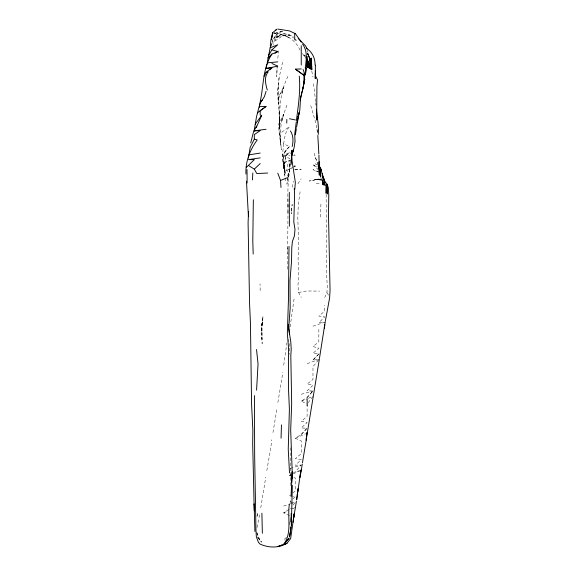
<?xml version="1.0" encoding="UTF-8"?>
<svg xmlns="http://www.w3.org/2000/svg" width="576" height="576" viewBox="0 0 576 576"><rect width="100%" height="100%" fill="white"/><g stroke="black" fill="none" stroke-linecap="round" stroke-linejoin="round"><path stroke-width="0.43" stroke-dasharray="2.88 2.16" d="M261.958 337.046L262.152 343.706L261.425 332.014L262.62 319.154L262.109 323.41L261.965 339.106L261.965 330.264M290.081 163.534C288.022 177.833 287.546 192.391 288.022 206.834L288 205.099L287.971 213.631L288 196.668M290.88 503.251L290.88 498.168M283.644 143.784L282.557 154.541L283.622 168.725C283.14 160.963 282.348 151.834 289.512 146.664L283.644 143.784C284.645 137.801 285.271 131.335 289.512 126.619L280.57 133.07C280.332 122.645 284.112 112.874 287.626 103.27M287.518 269.179L287.993 211.874M287.95 76.363C277.495 96.862 279.259 121.075 280.555 143.402L279.799 132.624L281.362 149.71L278.906 130.802L278.633 124.186L283.644 114.322M279.605 112.19L279.504 123.689L278.417 97.214L283.478 87.523L283.644 85.968M320.443 217.058L320.933 203.796M293.436 155.261L295.2 155.268L289.512 152.683L283.644 156.665L283.622 168.703M290.167 447.768L290.678 471.182M277.171 65.707L276.718 76.651L277.164 65.765M324.713 297.554L326.945 292.752L327.24 285.804L326.506 272.678L326.153 193.291M277.776 58.183L278.827 50.774M261.878 325.505L263.074 316.073L261.878 325.505L262.109 323.41M277.87 402.48L281.65 379.865M279.065 78.005L277.776 90.727L278.338 104.04L277.776 90.727L279.065 78.005L283.061 59.99M257.155 515.945L257.486 512.647L257.047 516.629M271.015 445.939L271.699 439.805M286.33 149.947L282.557 154.541L283.716 155.21L289.512 152.683L285.523 156.254L284.126 168.444L285.012 177.242M283.723 365.213L286.841 343.001M287.813 177.163L286.949 184.176L287.813 176.846M287.914 176.285L288.346 172.778L286.711 170.489L287.827 164.362L289.512 160.589L284.515 162.446L284.126 168.444L283.644 162.9L284.926 176.234M257.054 527.515L259.661 514.498M287.921 176.033L288.346 172.778M260.77 507.766L264.6 484.553M264.83 483.019L265.687 477.151M290.203 164.369L288.576 178.337L290.484 160.063M290.153 326.801L294.178 298.116M276.79 409.774L272.801 433.426M281.981 377.755L282.816 372.42M300.125 191.779L298.282 204.264L297.821 217.548L298.606 245.095L298.087 258.35L298.577 278.957L297.936 285.358L298.555 292.486L301.241 297.374M289.98 158.825L285.523 156.254L284.227 168.379L285.358 174.499L284.515 162.446L291.463 159.682M266.818 470.614L270.886 447.048M292.363 187.301L293.472 181.166M282.276 93.413L283.478 87.523L278.762 98.15L279.85 130.262L279.504 118.908L279.583 125.726L278.633 124.186M277.776 36.137L289.512 35.575L283.644 35.15L274.349 41.414C274.536 36.23 278.028 31.075 283.644 31.342L273.679 33.588L280.922 31.658M282.017 120.355L283.63 114.53L279.583 125.726M274.349 41.414L276.833 37.166M297.929 183.737L301.097 178.79M273.823 33.523L274.781 32.09M308.174 402.725L312.977 396.425M275.89 35.532L272.606 39.6L273.298 45.13M273.125 38.974L277.776 33.286L283.644 35.15L289.512 37.879L283.644 35.15L279.454 35.856M319.054 353.707L312.977 360.014L318.845 359.546L312.977 366.674L312.977 379.447L307.109 384.041L312.977 385.258L307.109 390.83L312.977 391.01L307.109 397.498L301.241 401.105L307.109 404.129M293.033 505.03L295.38 502.366L289.512 502.358L290.686 501.192M289.512 146.664L282.557 154.541L282.91 162.367L282.802 161.453M293.177 473.105L295.38 471.679L301.248 465.077L295.38 465.178L301.241 459.706L295.38 458.647L301.241 453.629L301.241 440.964L295.38 438.25L301.241 434.506L307.109 428.256L301.241 427.946L307.109 422.568L301.248 421.243L307.109 416.376L307.109 404.986M307.109 397.498L312.408 391.55M301.241 434.506L306.562 428.76M312.977 360.014L318.845 353.945L312.977 353.297L318.845 348.178L312.977 346.586L318.845 341.798L318.845 329.011M293.033 498.866L295.38 496.534L292.86 496.181M286.574 537.127L283.644 540.007L285.322 539.878M292.766 492.962L295.38 490.774L295.38 478.166L293.911 477.497M289.512 515.628L283.644 512.899L289.512 509.018M290.981 476.15L289.512 475.481L292.442 473.58M291.355 168.084L286.711 170.489L293.011 167.306M293.803 166.91L295.38 166.111L293.479 164.707M279.209 35.446L284.177 33.538L293.702 36.317M293.522 166.997L295.38 166.111M283.644 512.899L288.338 510.725M293.033 508.558L295.38 507.47L290.347 508.795M295.38 438.25L305.546 433.764M289.512 475.481L292.637 474.113M293.422 473.767L301.248 470.347L295.38 471.679M301.241 401.105L307.505 398.606M308.282 398.297L311.414 397.051M307.109 363.65L318.845 359.546M312.977 326.189L324.713 322.178L318.845 322.69L324.713 316.894L318.845 316.073L324.713 311.112L324.713 305.381M283.644 506.023L289.512 504.194M290.347 503.935L295.38 502.366M290.347 468.41L301.248 465.077M301.241 394.265L312.977 391.01M283.644 156.665L285.523 156.254M298.555 292.486L306.547 290.981L319.615 291.096M294.876 169.726L301.248 169.315L294.746 169.877M273.672 33.689C284.818 32.688 296.165 40.342 300.29 50.717M282.78 33.732L289.512 34.747L293.738 38.052M316.217 183.78L321.048 183.535M283.716 155.21L289.901 155.239M322.373 180.223L314.114 179.539L318.845 179.114L321.271 179.604M289.512 495.698L292.025 496.058M320.962 179.784L318.845 179.114L309.254 181.03L318.845 179.114L320.962 179.762M318.456 169.906L313.589 164.981L317.441 166.514M318.334 171.958L312.977 169.682L318.845 171.763M317.52 165.046L315.54 163.85L317.484 165.629M313.589 164.981L317.441 167.832M294.43 38.621L297.9 41.458M257.386 537.091L261.72 542.189L258.509 538.56M302.314 53.474L305.51 57.679M305.309 57.262L303.962 55.368L305.302 58.471M326.945 292.752L328.795 295.538M257.911 536.854L260.179 540.677L256.99 533.297M320.53 177.422L321.775 179.604M305.453 56.448L304.654 54.972L305.41 56.47M318.845 165.283L315.23 157.255L313.747 151.337M307.109 50.292L307.973 52.243M315.23 157.255L318.175 165.233M278.417 97.214L278.762 98.15L278.388 84.391M310.752 105.646L315.857 123.019L317.542 133.056M256.63 532.476L257.134 534.643M311.774 71.186L312.977 77.011M313.538 83.714L316.116 105.372M257.004 532.526L257.35 535.198M272.743 40.486L273.305 45.144M315.857 102.701L316.094 105.098M317.081 129.089L317.491 133.438M285.077 177.912L285.365 181.274M284.328 169.114L284.803 174.823M287.777 247.622L287.993 254.34M260.172 290.65L260.05 283.802M289.512 343.476L289.591 348.278M290.822 485.496L290.686 472.032M289.584 348.185L289.656 354.233M288.734 339.365L288.763 341.892M289.512 521.892L289.512 526.313M291.413 211.651L291.326 213.797L292.147 204.451L291.413 211.651M262.037 323.446L261.425 332.014L262.037 323.446M290.146 162.706L289.62 165.262L290.16 162.698M321.358 179.993L318.845 179.064L321.358 180.043"/><path stroke-width="0.86" d="M301.241 65.038L301.241 45.706M315.274 73.433L315.245 78.574L315.396 65.11M318.931 155.117L319.306 175.226L318.845 165.283M301.241 68.926L295.38 69.142L304.265 75.514L304.207 82.325L302.292 91.418L304.711 79.265L304.207 82.325L304.063 72.115L303.048 69.444M318.24 134.496C318.989 125.921 317.21 117.583 316.49 109.109M253.346 199.757L252.799 240.718L253.188 254.038M286.769 123.098L286.805 119.47M254.434 395.582L254.664 456.415L255.96 530.179L256.349 536.731L258.415 542.311L260.179 544.147C268.747 548.006 278.842 548.194 287.021 543.247L290.635 538.56L294.055 514.966M292.349 485.359L291.341 525.42L289.512 536.933L290.369 532.087M300.326 98.885L300.607 97.214L299.794 110.297L298.138 116.885M289.022 246.334L288.432 300.19L287.345 333.432L288.49 347.638L288.49 388.289L289.397 409.133L288.245 449.114L289.512 473.026M281.462 424.872L281.052 438.185M291.679 159.034L291.722 150.502L291.758 159.847M247.018 169.538L247.126 183.024M248.551 211.961L248.407 216.108L246.478 181.123M289.397 503.971C287.179 517.255 292.349 533.182 283.644 544.478L289.087 538.157L285.581 542.412M306.958 60.242L306.713 66.874L307.109 56.39L308.542 67.932L307.397 60.163L307.577 67.37L307.469 60.12L309.946 65.47L307.296 60.221M248.53 212.119L248.083 222.696L249.566 303.552L250.452 323.359L251.561 404.014L252.864 430.358L252.684 444.01L254.081 504.173M294.286 188.402L294.574 195.343L293.796 221.998L294.991 229.457L294.422 235.901L292.385 241.502L291.766 247.918L291.535 261.331L289.98 280.757L290.167 307.966L288.706 328.37L290.822 342.216L291.211 349.214L290.808 355.752L291.672 403.668L290.686 430.2L292.198 471.715L291.038 496.382M291.744 482.429L292.198 471.715L292.363 478.591M245.952 174.053C245.34 161.705 249.97 149.717 257.227 139.918L254.311 139.162L254.311 134.618L260.179 130.63L254.311 130.824L266.047 129.283M291.182 521.842L291.168 513.461M252.446 179.95L252.842 172.944M324.331 328.133L324.713 324.864L319.522 358.006M290.65 530.474L290.851 527.098M291.146 522.022L291.341 518.645L291.434 525.47L291.168 517.529M291.247 164.318L291.528 159.718M294.797 189.367L295.337 182.282L291.521 157.392M306.194 440.215L306.878 432.778L306.194 440.215L302.465 462.686M271.764 38.038L272.448 32.918L276.689 29.218L275.594 30.521M296.359 120.73C298.26 105.97 300.658 90.907 299.261 76.118M256.579 390.19L258.041 363.931L256.522 349.51M270.324 45.864L270.972 39.463L272.657 33.66L272.448 32.918M305.244 68.177C306.187 60.134 307.958 51.185 302.594 44.172M303.97 82.462L304.171 80.683M304.366 78.905L305.057 72.691M300.01 477.655L300.895 469.966L296.64 499.925L298.087 488.671L297.259 494.964M297.475 120.089L297.677 118.462M267.206 63.043L270.13 47.808L271.908 43.481M292.176 146.542C293.414 141.278 293.45 135.641 290.441 130.918M293.011 522.346L294.25 513.547L293.443 519.012M271.433 39.73L271.908 36.396M294.962 141.854L294.113 147.658L291.686 155.923M306.274 439.2L319.414 358.726M301.356 470.102L302.263 463.982M324.353 327.708L325.296 321.473M254.059 131.314L256.536 116.626L258.998 107.064L260.179 103.219L264.406 96.638L266.047 91.354M248.407 158.047L248.839 155.39M248.947 154.872L250.15 147.406L254.311 139.162M296.424 501.257L293.486 518.969M295.351 134.827L296.388 128.657M325.426 320.724L329.609 297.986L330.048 290.347L328.5 214.934L328.781 194.774L328.334 187.74L327.125 184.262L324.713 181.282M297.187 122.342L298.246 116.179M296.568 127.382L299.275 112.27L298.094 117.014M250.718 142.927L253.505 131.918M296.287 121.817L294.703 134.453L295.034 141.415M300.168 476.323L301.334 470.225M260.366 100.858C263.743 85.118 262.742 68.054 271.908 54.065L277.776 51.566L271.908 49.838L268.474 55.534M260.33 101.059L259.33 107.438M300.492 98.021L302.177 91.346L300.312 99.929M302.443 90.115L302.969 87.61M303.314 85.946L304.711 79.265M270.094 69.732L271.908 67.824L266.047 68.472L266.933 64.231M292.37 153.425L293.422 149.522L291.643 155.966M256.176 127.692L261.698 115.402L260.179 115.099L260.179 110.714L266.047 106.474L260.179 106.387M271.908 67.824L266.047 72.36L264.038 76.104L265.248 74.83M253.814 131.17L256.716 126.072M261.288 101.614L262.577 99.59M255.211 124.164L261.698 115.402M246.276 167.458L254.311 159.646L248.443 159.617L260.179 157.882M271.908 54.065L267.869 57.996L269.28 57.074M248.443 165.478L254.311 169.135L260.179 163.57M271.908 49.838L277.776 44.748L270.13 47.808M257.35 112.889L266.047 106.474M274.946 53.402L277.776 51.566M280.987 187.502L280.548 180.475L287.438 177.682M281.981 545.054L277.776 546.559L287.021 543.247L283.658 544.45M278.15 36.835L276.538 37.332L277.776 36.302L278.15 36.835L276.818 36.065L278.006 36.482M266.047 72.36L268.25 71.762C263.815 77.069 265.594 84.132 267.3 90.086M266.047 68.472L277.776 66.161L271.908 63.475M249.019 154.829L260.179 153.072M267.581 62.827L277.776 61.877M267.674 173.045L256.788 173.527L254.311 169.135M301.241 41.99L295.38 33.653L294.66 33.646L294.761 39.65L295.38 40.226M277.776 29.059L289.512 30.917L295.38 33.653M289.512 118.75L295.38 119.952M295.38 69.142L304.265 75.514M306.338 48.197C312.156 51.797 315.259 58.291 315.079 65.045M298.174 38.39L305.575 45.893L307.109 49.025M318.845 165.845L320.53 167.746L322.114 173.606L322.934 177.847L322.697 184.486L322.488 180.295M321.624 170.323L320.076 168.005L320.436 176.407L320.357 169.589M322.07 175.507L323.734 178.315L324.007 185.242L323.366 182.671M307.973 64.67L308.642 66.218L307.397 60.163M277.776 173.131L280.548 180.475M318.758 166.831L319.349 168.422M307.44 60.134L309.557 68.515L307.44 60.134L307.613 66.809L307.332 65.038M322.157 173.578L323.734 178.315M324.475 179.014L325.094 185.429M318.845 153.936L317.815 135.439M288.533 324.396L289.469 334.656M254.916 531.49L254.311 511.337M322.279 176.098L322.366 177.775M315.353 70.517L315.403 71.892M289.296 192.298L289.382 226.217M315.36 71.654L315.461 75.83L317.52 79.884L316.922 86.321L316.67 120.046L316.519 110.794M261.9 513.202L262.354 533.261M319.147 161.77L319.298 168.977L319.19 162.144M307.116 399.038L307.238 405.886M326.225 184.781L326.117 193.241L326.225 184.781M305.618 73.015L305.446 74.837L306.187 67.637L305.618 73.015M307.872 53.993L307.562 53.294L311.587 62.914L311.81 69.818L311.162 57.989L311.587 62.914L307.872 53.993M310.104 62.057L309.766 58.795L310.795 69.228L310.104 62.057M327.42 187.214L327.125 184.262L327.442 194.004L327.42 187.214M254.297 510.804L254.074 503.906L254.297 510.818"/></g></svg>
